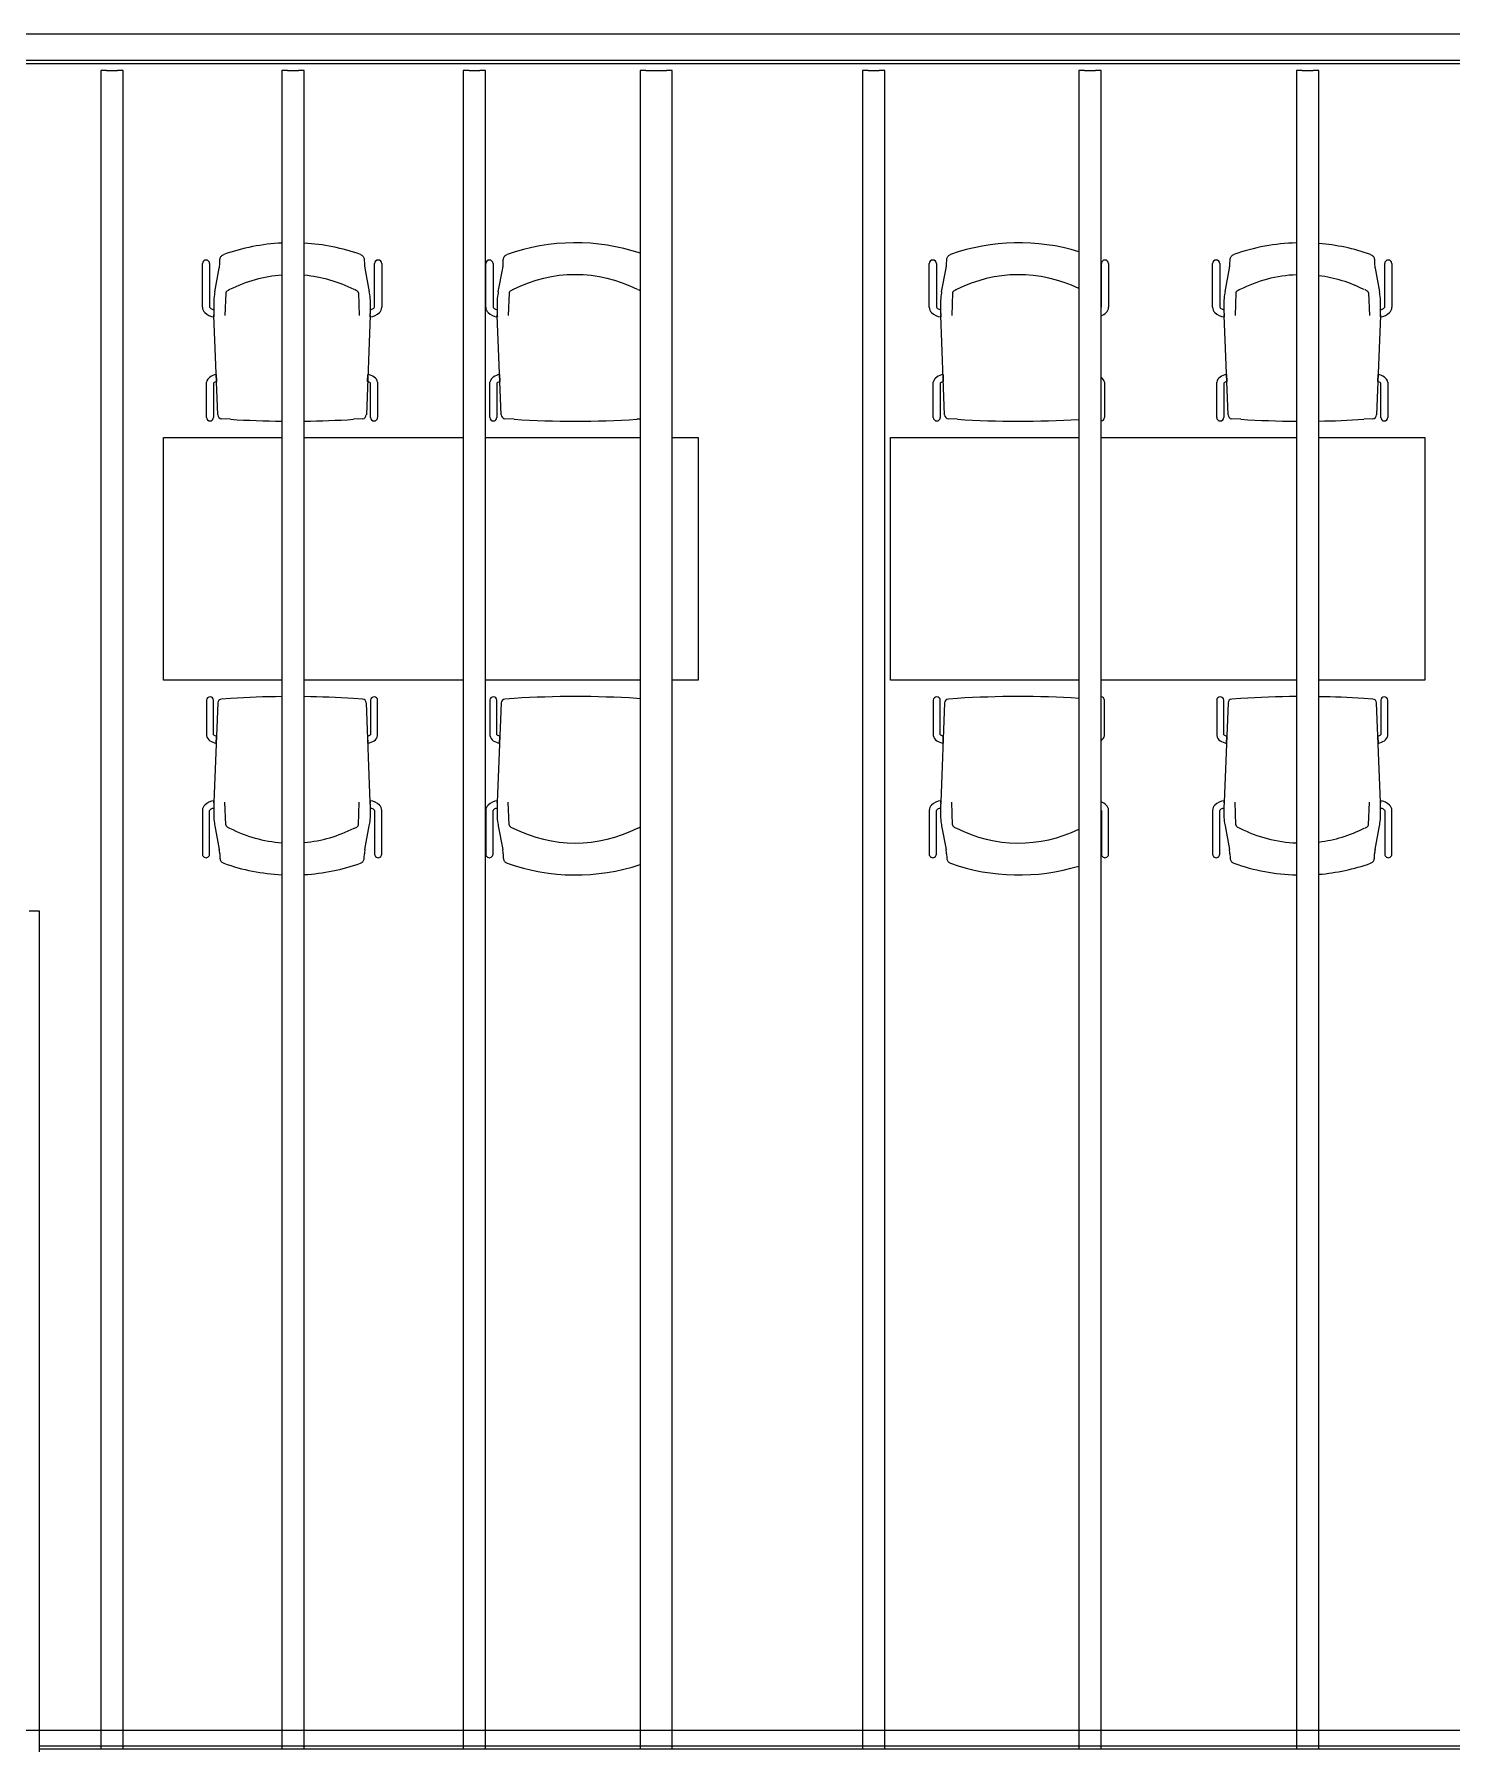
# Model space of a CAD drawing. Header units: inches. Extents: x -3 to 209, y -384 to 20.
# Drawn here: x 168.42 to 172.86, y -264.9 to -259.52 of the extents above; entities that cross this region are included whole.
import ezdxf

# ---------------------------------------------------------------- set-up
doc = ezdxf.new("R2010")
doc.units = ezdxf.units.IN
doc.header["$MEASUREMENT"] = 0
for name, color, linetype, lineweight in [('A-FLOR', 253, 'Continuous', 9), ('I-FURN', 253, 'Continuous', 9), ('I-FURN-PNLS', 253, 'Continuous', 9), ('S-BEAM', 253, 'Continuous', 13), ('S-GRID', 253, 'Continuous', 9)]:
    doc.layers.add(name, color=color, linetype=linetype, lineweight=lineweight)
doc.layers.add('NFF-FURN', color=253, linetype='Continuous')

# ---------------------------------------------------------------- blocks, each defined once
blk = doc.blocks.new('20170303 - Modelo Est RT 16 Arpro CENTRAL_rvt-1-Borde De Placa SobreCubierta')
at = {"layer": 'A-FLOR', "linetype": 'ByBlock', "lineweight": -2}
for p, q in [((7.1398, 9.1657), (7.1073, 9.1657)), ((7.1398, 6.5452), (7.1398, 9.1657))]:
    blk.add_line(p, q, dxfattribs=at)
at = {"layer": 'S-BEAM', "linetype": 'ByBlock', "lineweight": -2}
for p, q in [((23.0817, 11.9171), (3.9899, 11.9171)), ((23.0817, 11.8349), (3.9899, 11.8349)), ((3.9899, 11.826), (23.0817, 11.826)), ((7.3324, 11.8031), (7.3324, 6.535)), ((7.3502, 11.804), (7.3846, 11.804)), ((7.4024, 6.535), (7.4024, 11.8031)), ((7.9, 11.8031), (7.9, 6.535)), ((7.9178, 11.804), (7.9522, 11.804)), ((7.97, 6.535), (7.97, 11.8031)), ((8.4692, 11.8031), (8.4692, 6.535)), ((8.487, 11.804), (8.5214, 11.804)), ((8.5392, 6.535), (8.5392, 11.8031)), ((9.0242, 11.8031), (9.0242, 6.535)), ((9.042, 11.804), (9.1064, 11.804)), ((9.1242, 6.535), (9.1242, 11.8031)), ((9.7219, 11.8031), (9.7219, 6.535)), ((9.7397, 11.804), (9.7741, 11.804)), ((9.7919, 6.535), (9.7919, 11.8031)), ((10.3999, 11.8031), (10.3999, 6.535)), ((10.4177, 11.804), (10.4521, 11.804)), ((10.4699, 6.535), (10.4699, 11.8031)), ((11.0828, 11.8031), (11.0828, 6.535)), ((11.1006, 11.804), (11.135, 11.804)), ((11.1528, 6.535), (11.1528, 11.8031)), ((20.6206, 6.5452), (7.1394, 6.5452)), ((7.1394, 6.5274), (7.1394, 6.5452)), ((7.3487, 6.5363), (7.1394, 6.5363)), ((7.3846, 6.5359), (7.3502, 6.5359)), ((7.9163, 6.5363), (7.3861, 6.5363)), ((7.9522, 6.5359), (7.9178, 6.5359)), ((8.4855, 6.5363), (7.9537, 6.5363)), ((8.5214, 6.5359), (8.487, 6.5359)), ((9.0405, 6.5363), (8.5229, 6.5363)), ((9.1064, 6.5359), (9.042, 6.5359)), ((9.7383, 6.5363), (9.1078, 6.5363)), ((9.7741, 6.5359), (9.7397, 6.5359)), ((10.4162, 6.5363), (9.7756, 6.5363)), ((10.4521, 6.5359), (10.4177, 6.5359)), ((11.0992, 6.5363), (10.4536, 6.5363)), ((11.135, 6.5359), (11.1006, 6.5359)), ((11.7803, 6.5363), (11.1365, 6.5363))]:
    blk.add_line(p, q, dxfattribs=at)
for centre, start_param, end_param in [((7.3502, 11.8031), 1.570796, 3.141593), ((7.3846, 11.8031), 0, 1.570796), ((7.9178, 11.8031), 1.570796, 3.141593), ((7.9522, 11.8031), 0, 1.570796), ((8.487, 11.8031), 1.570796, 3.141593), ((8.5214, 11.8031), 0, 1.570796), ((9.042, 11.8031), 1.570796, 3.141593), ((9.1064, 11.8031), 0, 1.570796), ((9.7397, 11.8031), 1.570796, 3.141593), ((9.7741, 11.8031), 0, 1.570796), ((10.4177, 11.8031), 1.570796, 3.141593), ((10.4521, 11.8031), 0, 1.570796), ((11.1006, 11.8031), 1.570796, 3.141593), ((11.135, 11.8031), 0, 1.570796), ((7.3502, 6.535), 1.570796, 1.994066), ((7.3846, 6.535), 1.147527, 1.570796), ((7.9178, 6.535), 1.570796, 1.994066), ((7.9522, 6.535), 1.147527, 1.570796), ((8.487, 6.535), 1.570796, 1.994066), ((8.5214, 6.535), 1.147527, 1.570796), ((9.042, 6.535), 1.570796, 1.994066), ((9.1064, 6.535), 1.147527, 1.570796), ((9.7397, 6.535), 1.570796, 1.994066), ((9.7741, 6.535), 1.147527, 1.570796), ((10.4177, 6.535), 1.570796, 1.994066), ((10.4521, 6.535), 1.147527, 1.570796), ((11.1006, 6.535), 1.570796, 1.994066), ((11.135, 6.535), 1.147527, 1.570796)]:
    blk.add_ellipse(centre, major_axis=(0.0178, 0), ratio=0.049437, start_param=start_param, end_param=end_param, dxfattribs=at)
blk = doc.blocks.new('Haworth_Planes-Collaborative_Table-Rectangular - 30_ x 66_-V57-Borde De Placa SobreCubierta')
at = {"layer": 'I-FURN-PNLS', "linetype": 'ByBlock', "lineweight": -2}
for p, q in [((-0.8382, 0.381), (-0.5057, 0.381)), ((-0.8382, -0.381), (-0.8382, 0.381)), ((-0.4357, 0.381), (0.1772, 0.381)), ((0.2472, 0.381), (0.8382, 0.381)), ((0.8382, 0.381), (0.8382, -0.381)), ((-0.5057, -0.381), (-0.8382, -0.381)), ((0.1772, -0.381), (-0.436, -0.381)), ((0.8382, -0.381), (0.2469, -0.381))]:
    blk.add_line(p, q, dxfattribs=at)
blk = doc.blocks.new('Haworth_Chair_Very-Perforated Side and Seminar - Arms-V58-Borde De Placa SobreCubierta')
at = {"layer": 'I-FURN', "linetype": 'ByBlock', "lineweight": -2}
for p, q in [((-0.2813, 0.2394), (-0.2813, 0.1024)), ((-0.2587, 0.1025), (-0.2587, 0.2394)), ((-0.2284, 0.2247), (-0.2422, 0.1511)), ((-0.2265, 0.2515), (-0.2268, 0.2388)), ((0.2268, 0.2388), (0.2265, 0.2515)), ((0.2422, 0.1511), (0.2284, 0.2247)), ((0.2587, 0.2394), (0.2587, 0.1025)), ((0.2813, 0.1024), (0.2813, 0.2394)), ((-0.2082, 0.1476), (-0.2107, 0.0762)), ((0.2082, 0.1476), (0.2107, 0.0762)), ((-0.2452, 0.0762), (-0.2453, 0.0787)), ((-0.2453, 0.0787), (-0.2452, 0.0762)), ((-0.2451, 0.0723), (-0.2452, 0.0762)), ((-0.2452, 0.0762), (-0.2329, -0.2351)), ((0.2329, -0.2351), (0.2452, 0.0762)), ((0.2452, 0.0762), (0.2451, 0.0723)), ((0.2453, 0.0787), (0.2452, 0.0762)), ((0.2452, 0.0762), (0.2453, 0.0787)), ((-0.2684, -0.1329), (-0.2684, -0.2432)), ((-0.2464, -0.2432), (-0.2464, -0.1353)), ((-0.237, -0.1307), (-0.2379, -0.1081)), ((0.2379, -0.1081), (0.237, -0.1307)), ((0.2464, -0.1353), (0.2464, -0.2432)), ((0.2684, -0.2432), (0.2684, -0.1329)), ((-0.2211, -0.2472), (-0.1928, -0.2491)), ((0.1928, -0.2491), (0.2211, -0.2472))]:
    blk.add_line(p, q, dxfattribs=at)
for centre, radius, start, end in [((0, -0.3398), 0.6447, 94.6164, 109.4306), ((0, -0.3398), 0.6447, 70.5694, 88.3836), ((-0.27, 0.2394), 0.0113, 360, 180), ((-0.3182, 0.2416), 0.0914, 349.3577, 358.2769), ((0.3182, 0.2416), 0.0914, 181.7231, 190.6423), ((0.27, 0.2394), 0.0113, 360, 180), ((0.0006, -0.225), 0.4297, 97.0369, 117.0332), ((0.0006, -0.225), 0.4297, 62.9668, 87.6595), ((0.378, 0.1033), 0.6238, 178.604, 182.266), ((-0.1104, 0.1192), 0.1352, 170.258, 180.2828), ((-0.0425, 0.1136), 0.2032, 169.3577, 171.9368), ((-0.2011, 0.1472), 0.0071, 123.4353, 176.5647), ((-0.1799, 0.115), 0.0456, 110.6312, 123.4353), ((0.1799, 0.115), 0.0456, 56.5647, 69.3688), ((0.2011, 0.1472), 0.0071, 3.4353, 56.5647), ((0.0425, 0.1136), 0.2032, 8.0632, 10.6423), ((0.1104, 0.1192), 0.1352, 359.7172, 9.742), ((-0.378, 0.1033), 0.6238, 357.734, 1.396), ((-0.258, 0.1024), 0.0233, 180, 226), ((-0.2407, 0.1203), 0.0482, 226, 264.7936), ((-0.2497, 0.1077), 0.0104, 210.1474, 239.8526), ((-0.2405, 0.1236), 0.0287, 239.8526, 259.4599), ((0.378, 0.1033), 0.6238, 180.7316, 182.266), ((0.2407, 0.1203), 0.0482, 275.2064, 314), ((-0.378, 0.1033), 0.6238, 357.734, 359.2684), ((0.2405, 0.1236), 0.0287, 280.5401, 300.1474), ((0.2497, 0.1077), 0.0104, 300.1474, 329.8526), ((0.258, 0.1024), 0.0233, 314, 360), ((-0.2441, -0.137), 0.0247, 123.6934, 170.3066), ((-0.2256, -0.1648), 0.058, 102.3066, 123.6934), ((-0.2293, -0.1585), 0.0289, 105.5905, 126.4095), ((0.2293, -0.1585), 0.0289, 53.5905, 74.4095), ((0.2256, -0.1648), 0.058, 56.3066, 77.6934), ((0.2441, -0.137), 0.0247, 9.6934, 56.3066), ((-0.2574, -0.2432), 0.011, 180, 360), ((-0.2202, -0.2346), 0.0127, 182.266, 265.9271), ((0, 2.8583), 3.1134, 266.4497, 269.0456), ((0, 2.8583), 3.1134, 270.3347, 273.5503), ((0.2202, -0.2346), 0.0127, 274.0729, 357.734), ((0.2574, -0.2432), 0.011, 180, 360)]:
    blk.add_arc(centre, radius, start, end, dxfattribs=at)
for points in [[(-0.2259, 0.2554), (-0.2261, 0.2548), (-0.2263, 0.2534), (-0.2264, 0.2521), (-0.2265, 0.2515)], [(-0.2145, 0.2681), (-0.2159, 0.2676), (-0.2185, 0.2662), (-0.2219, 0.2632), (-0.2245, 0.2596), (-0.2255, 0.2569), (-0.2259, 0.2554)], [(0.2259, 0.2554), (0.2255, 0.2569), (0.2245, 0.2596), (0.2219, 0.2632), (0.2185, 0.2662), (0.2159, 0.2676), (0.2145, 0.2681)], [(0.2265, 0.2515), (0.2264, 0.2521), (0.2263, 0.2534), (0.2261, 0.2548), (0.2259, 0.2554)]]:
    blk.add_open_spline(points, degree=3, dxfattribs=at)
blk = doc.blocks.new('Haworth_Chair_Very-Perforated Side and Seminar - Arms-V59-Borde De Placa SobreCubierta')
at = {"layer": 'I-FURN', "linetype": 'ByBlock', "lineweight": -2}
for p, q in [((-0.2813, 0.2394), (-0.2813, 0.1024)), ((-0.2587, 0.1025), (-0.2587, 0.2394)), ((0.2268, 0.2388), (0.2265, 0.2515)), ((0.2422, 0.1511), (0.2284, 0.2247)), ((0.2587, 0.2394), (0.2587, 0.1025)), ((0.2813, 0.1024), (0.2813, 0.2394)), ((0.2082, 0.1476), (0.2107, 0.0762)), ((0.2329, -0.2351), (0.2452, 0.0762)), ((0.2452, 0.0762), (0.2451, 0.0723)), ((0.2453, 0.0787), (0.2452, 0.0762)), ((0.2452, 0.0762), (0.2453, 0.0787)), ((-0.2684, -0.1329), (-0.2684, -0.2432)), ((0.2379, -0.1081), (0.237, -0.1307)), ((0.2464, -0.1353), (0.2464, -0.2432)), ((0.2684, -0.2432), (0.2684, -0.1329)), ((0.1928, -0.2491), (0.2211, -0.2472))]:
    blk.add_line(p, q, dxfattribs=at)
for centre, radius, start, end in [((0, -0.3398), 0.6447, 70.5694, 106.9805), ((-0.27, 0.2394), 0.0113, 360, 180), ((0.3182, 0.2416), 0.0914, 181.7231, 190.6423), ((0.27, 0.2394), 0.0113, 360, 180), ((0.0006, -0.225), 0.4297, 62.9668, 116.0686), ((0.1799, 0.115), 0.0456, 56.5647, 69.3688), ((0.2011, 0.1472), 0.0071, 3.4353, 56.5647), ((0.0425, 0.1136), 0.2032, 8.0632, 10.6423), ((0.1104, 0.1192), 0.1352, 359.7172, 9.742), ((-0.378, 0.1033), 0.6238, 357.734, 1.396), ((-0.258, 0.1024), 0.0233, 180, 226), ((-0.2407, 0.1203), 0.0482, 226, 248.9594), ((0.2407, 0.1203), 0.0482, 275.2064, 314), ((-0.378, 0.1033), 0.6238, 357.734, 359.2684), ((0.2405, 0.1236), 0.0287, 280.5401, 300.1474), ((0.2497, 0.1077), 0.0104, 300.1474, 329.8526), ((0.258, 0.1024), 0.0233, 314, 360), ((-0.2441, -0.137), 0.0247, 124.1531, 170.3066), ((0.2293, -0.1585), 0.0289, 53.5905, 74.4095), ((0.2256, -0.1648), 0.058, 56.3066, 77.6934), ((0.2441, -0.137), 0.0247, 9.6934, 56.3066), ((-0.2574, -0.2432), 0.011, 180, 267.2948), ((0, 2.8583), 3.1134, 266.5394, 273.5503), ((0.2202, -0.2346), 0.0127, 274.0729, 357.734), ((0.2574, -0.2432), 0.011, 180, 360)]:
    blk.add_arc(centre, radius, start, end, dxfattribs=at)
for points in [[(0.2259, 0.2554), (0.2255, 0.2569), (0.2245, 0.2596), (0.2219, 0.2632), (0.2185, 0.2662), (0.2159, 0.2676), (0.2145, 0.2681)], [(0.2265, 0.2515), (0.2264, 0.2521), (0.2263, 0.2534), (0.2261, 0.2548), (0.2259, 0.2554)]]:
    blk.add_open_spline(points, degree=3, dxfattribs=at)
blk = doc.blocks.new('Haworth_Chair_Very-Perforated Side and Seminar - Arms-V60-Borde De Placa SobreCubierta')
at = {"layer": 'I-FURN', "linetype": 'ByBlock', "lineweight": -2}
for p, q in [((-0.2684, 0.1329), (-0.2684, 0.2432)), ((-0.2464, 0.2432), (-0.2464, 0.1353)), ((-0.2452, -0.0762), (-0.2329, 0.2351)), ((-0.2211, 0.2472), (-0.1928, 0.2491)), ((0.1928, 0.2491), (0.2211, 0.2472)), ((0.2329, 0.2351), (0.2452, -0.0762)), ((0.2464, 0.1353), (0.2464, 0.2432)), ((0.2684, 0.2432), (0.2684, 0.1329)), ((-0.237, 0.1307), (-0.2379, 0.1081)), ((0.2379, 0.1081), (0.237, 0.1307)), ((-0.2813, -0.2394), (-0.2813, -0.1024)), ((-0.2587, -0.1025), (-0.2587, -0.2394)), ((-0.2452, -0.0762), (-0.2453, -0.0787)), ((-0.2453, -0.0787), (-0.2452, -0.0762)), ((-0.2451, -0.0723), (-0.2452, -0.0762)), ((-0.2082, -0.1476), (-0.2107, -0.0762)), ((0.2082, -0.1476), (0.2107, -0.0762)), ((0.2452, -0.0762), (0.2451, -0.0723)), ((0.2453, -0.0787), (0.2452, -0.0762)), ((0.2452, -0.0762), (0.2453, -0.0787)), ((0.2587, -0.2394), (0.2587, -0.1025)), ((0.2813, -0.1024), (0.2813, -0.2394)), ((-0.2284, -0.2247), (-0.2422, -0.1511)), ((0.2422, -0.1511), (0.2284, -0.2247)), ((-0.2265, -0.2515), (-0.2268, -0.2388)), ((0.2268, -0.2388), (0.2265, -0.2515))]:
    blk.add_line(p, q, dxfattribs=at)
for centre, radius, start, end in [((-0.2574, 0.2432), 0.011, 0, 180), ((-0.2202, 0.2346), 0.0127, 94.0729, 177.734), ((0, -2.8583), 3.1134, 90.9544, 93.5503), ((0, -2.8583), 3.1134, 86.4497, 89.6704), ((0.2202, 0.2346), 0.0127, 2.266, 85.9271), ((0.2574, 0.2432), 0.011, 0, 180), ((-0.2441, 0.137), 0.0247, 189.6934, 236.3066), ((-0.2256, 0.1648), 0.058, 236.3066, 257.6934), ((-0.2293, 0.1585), 0.0289, 233.5905, 254.4095), ((0.2293, 0.1585), 0.0289, 285.5905, 306.4095), ((0.2256, 0.1648), 0.058, 282.3066, 303.6934), ((0.2441, 0.137), 0.0247, 303.6934, 350.3066), ((-0.258, -0.1024), 0.0233, 134, 180), ((-0.2407, -0.1203), 0.0482, 95.2064, 134), ((-0.2497, -0.1077), 0.0104, 120.1474, 149.8526), ((-0.2405, -0.1236), 0.0287, 100.5401, 120.1474), ((0.378, -0.1033), 0.6238, 177.734, 179.2684), ((0.378, -0.1033), 0.6238, 177.734, 181.396), ((0.2407, -0.1203), 0.0482, 46, 84.7936), ((-0.378, -0.1033), 0.6238, 0.7316, 2.266), ((-0.378, -0.1033), 0.6238, 358.604, 2.266), ((0.2405, -0.1236), 0.0287, 59.8526, 79.4599), ((0.2497, -0.1077), 0.0104, 30.1474, 59.8526), ((0.258, -0.1024), 0.0233, 0, 46), ((-0.1104, -0.1192), 0.1352, 179.7172, 189.742), ((-0.0425, -0.1136), 0.2032, 188.0632, 190.6423), ((-0.2011, -0.1472), 0.0071, 183.4353, 236.5647), ((-0.1799, -0.115), 0.0456, 236.5647, 249.3688), ((0.0006, 0.225), 0.4297, 242.9668, 262.9631), ((0.0006, 0.225), 0.4297, 272.3193, 297.0332), ((0.1799, -0.115), 0.0456, 290.6312, 303.4353), ((0.2011, -0.1472), 0.0071, 303.4353, 356.5647), ((0.0425, -0.1136), 0.2032, 349.3577, 351.9368), ((0.1104, -0.1192), 0.1352, 350.258, 0.2828), ((-0.27, -0.2394), 0.0113, 180, 0), ((-0.3182, -0.2416), 0.0914, 1.7231, 10.6423), ((0, 0.3398), 0.6447, 250.5694, 265.3836), ((0, 0.3398), 0.6447, 271.6044, 289.4306), ((0.3182, -0.2416), 0.0914, 169.3577, 178.2769), ((0.27, -0.2394), 0.0113, 180, 0)]:
    blk.add_arc(centre, radius, start, end, dxfattribs=at)
for points in [[(-0.2259, -0.2554), (-0.2261, -0.2548), (-0.2263, -0.2534), (-0.2264, -0.2521), (-0.2265, -0.2515)], [(-0.2145, -0.2681), (-0.2159, -0.2676), (-0.2185, -0.2662), (-0.2219, -0.2632), (-0.2245, -0.2596), (-0.2255, -0.2569), (-0.2259, -0.2554)], [(0.2259, -0.2554), (0.2255, -0.2569), (0.2245, -0.2596), (0.2219, -0.2632), (0.2185, -0.2662), (0.2159, -0.2676), (0.2145, -0.2681)], [(0.2265, -0.2515), (0.2264, -0.2521), (0.2263, -0.2534), (0.2261, -0.2548), (0.2259, -0.2554)]]:
    blk.add_open_spline(points, degree=3, dxfattribs=at)
blk = doc.blocks.new('Haworth_Chair_Very-Perforated Side and Seminar - Arms-V61-Borde De Placa SobreCubierta')
at = {"layer": 'I-FURN', "linetype": 'ByBlock', "lineweight": -2}
for p, q in [((-0.2684, 0.1329), (-0.2684, 0.2432)), ((0.1928, 0.2491), (0.2211, 0.2472)), ((0.2329, 0.2351), (0.2452, -0.0762)), ((0.2464, 0.1353), (0.2464, 0.2432)), ((0.2684, 0.2432), (0.2684, 0.1329)), ((0.2379, 0.1081), (0.237, 0.1307)), ((-0.2813, -0.2394), (-0.2813, -0.1024)), ((-0.2587, -0.1025), (-0.2587, -0.2394)), ((0.2082, -0.1476), (0.2107, -0.0762)), ((0.2452, -0.0762), (0.2451, -0.0723)), ((0.2453, -0.0787), (0.2452, -0.0762)), ((0.2452, -0.0762), (0.2453, -0.0787)), ((0.2587, -0.2394), (0.2587, -0.1025)), ((0.2813, -0.1024), (0.2813, -0.2394)), ((0.2422, -0.1511), (0.2284, -0.2247)), ((0.2268, -0.2388), (0.2265, -0.2515))]:
    blk.add_line(p, q, dxfattribs=at)
for centre, radius, start, end in [((-0.2574, 0.2432), 0.011, 92.7052, 180), ((0, -2.8583), 3.1134, 86.4497, 93.4655), ((0.2202, 0.2346), 0.0127, 2.266, 85.9271), ((0.2574, 0.2432), 0.011, 0, 180), ((-0.2441, 0.137), 0.0247, 189.6934, 235.8469), ((0.2293, 0.1585), 0.0289, 285.5905, 306.4095), ((0.2256, 0.1648), 0.058, 282.3066, 303.6934), ((0.2441, 0.137), 0.0247, 303.6934, 350.3066), ((-0.258, -0.1024), 0.0233, 134, 180), ((-0.2407, -0.1203), 0.0482, 111.0406, 134), ((0.2407, -0.1203), 0.0482, 46, 84.7936), ((-0.378, -0.1033), 0.6238, 0.7316, 2.266), ((-0.378, -0.1033), 0.6238, 358.604, 2.266), ((0.2405, -0.1236), 0.0287, 59.8526, 79.4599), ((0.2497, -0.1077), 0.0104, 30.1474, 59.8526), ((0.258, -0.1024), 0.0233, 0, 46), ((0.0006, 0.225), 0.4297, 243.907, 297.0332), ((0.1799, -0.115), 0.0456, 290.6312, 303.4353), ((0.2011, -0.1472), 0.0071, 303.4353, 356.5647), ((0.0425, -0.1136), 0.2032, 349.3577, 351.9368), ((0.1104, -0.1192), 0.1352, 350.258, 0.2828), ((-0.27, -0.2394), 0.0113, 180, 0), ((0, 0.3398), 0.6447, 253.0064, 289.4306), ((0.3182, -0.2416), 0.0914, 169.3577, 178.2769), ((0.27, -0.2394), 0.0113, 180, 0)]:
    blk.add_arc(centre, radius, start, end, dxfattribs=at)
for points in [[(0.2259, -0.2554), (0.2255, -0.2569), (0.2245, -0.2596), (0.2219, -0.2632), (0.2185, -0.2662), (0.2159, -0.2676), (0.2145, -0.2681)], [(0.2265, -0.2515), (0.2264, -0.2521), (0.2263, -0.2534), (0.2261, -0.2548), (0.2259, -0.2554)]]:
    blk.add_open_spline(points, degree=3, dxfattribs=at)
blk = doc.blocks.new('Haworth_Planes-Collaborative_Table-Rectangular - 30_ x 66_-V62-Borde De Placa SobreCubierta')
at = {"layer": 'I-FURN-PNLS', "linetype": 'ByBlock', "lineweight": -2}
for p, q in [((-0.8382, 0.381), (-0.757, 0.381)), ((-0.8382, -0.381), (-0.8382, 0.381)), ((-0.657, 0.381), (-0.1721, 0.381)), ((-0.1021, 0.381), (0.3971, 0.381)), ((0.4671, 0.381), (0.8382, 0.381)), ((0.8382, 0.381), (0.8382, -0.381)), ((-0.757, -0.381), (-0.8382, -0.381)), ((-0.1721, -0.381), (-0.6573, -0.381)), ((0.3971, -0.381), (-0.1024, -0.381)), ((0.8382, -0.381), (0.4668, -0.381))]:
    blk.add_line(p, q, dxfattribs=at)
blk = doc.blocks.new('Haworth_Chair_Very-Perforated Side and Seminar - Arms-V63-Borde De Placa SobreCubierta')
at = {"layer": 'I-FURN', "linetype": 'ByBlock', "lineweight": -2}
for p, q in [((0.2268, 0.2388), (0.2265, 0.2515)), ((0.2422, 0.1511), (0.2284, 0.2247)), ((0.2587, 0.2394), (0.2587, 0.1025)), ((0.2813, 0.1024), (0.2813, 0.2394)), ((0.2082, 0.1476), (0.2107, 0.0762)), ((0.2329, -0.2351), (0.2452, 0.0762)), ((0.2452, 0.0762), (0.2451, 0.0723)), ((0.2453, 0.0787), (0.2452, 0.0762)), ((0.2452, 0.0762), (0.2453, 0.0787)), ((0.2379, -0.1081), (0.237, -0.1307)), ((0.2464, -0.1353), (0.2464, -0.2432)), ((0.2684, -0.2432), (0.2684, -0.1329)), ((-0.2032, -0.2484), (-0.1928, -0.2491)), ((0.1928, -0.2491), (0.2211, -0.2472))]:
    blk.add_line(p, q, dxfattribs=at)
for centre, radius, start, end in [((0, -0.3398), 0.6447, 70.5694, 108.3886), ((0.3182, 0.2416), 0.0914, 181.7231, 190.6423), ((0.27, 0.2394), 0.0113, 360, 180), ((0.0006, -0.225), 0.4297, 62.9668, 117.0332), ((-0.1799, 0.115), 0.0456, 110.6312, 120.7873), ((0.1799, 0.115), 0.0456, 56.5647, 69.3688), ((0.2011, 0.1472), 0.0071, 3.4353, 56.5647), ((0.0425, 0.1136), 0.2032, 8.0632, 10.6423), ((0.1104, 0.1192), 0.1352, 359.7172, 9.742), ((-0.378, 0.1033), 0.6238, 357.734, 1.396), ((0.2407, 0.1203), 0.0482, 275.2064, 314), ((-0.378, 0.1033), 0.6238, 357.734, 359.2684), ((0.2405, 0.1236), 0.0287, 280.5401, 300.1474), ((0.2497, 0.1077), 0.0104, 300.1474, 329.8526), ((0.258, 0.1024), 0.0233, 314, 360), ((0.2293, -0.1585), 0.0289, 53.5905, 74.4095), ((0.2256, -0.1648), 0.058, 56.3066, 77.6934), ((0.2441, -0.137), 0.0247, 9.6934, 56.3066), ((0, 2.8583), 3.1134, 266.4497, 273.5503), ((0.2202, -0.2346), 0.0127, 274.0729, 357.734), ((0.2574, -0.2432), 0.011, 180, 360)]:
    blk.add_arc(centre, radius, start, end, dxfattribs=at)
for points in [[(0.2259, 0.2554), (0.2255, 0.2569), (0.2245, 0.2596), (0.2219, 0.2632), (0.2185, 0.2662), (0.2159, 0.2676), (0.2145, 0.2681)], [(0.2265, 0.2515), (0.2264, 0.2521), (0.2263, 0.2534), (0.2261, 0.2548), (0.2259, 0.2554)]]:
    blk.add_open_spline(points, degree=3, dxfattribs=at)
blk = doc.blocks.new('Haworth_Chair_Very-Perforated Side and Seminar - Arms-V64-Borde De Placa SobreCubierta')
at = {"layer": 'I-FURN', "linetype": 'ByBlock', "lineweight": -2}
for p, q in [((-0.2813, 0.2394), (-0.2813, 0.1024)), ((-0.2587, 0.1025), (-0.2587, 0.2394)), ((-0.2284, 0.2247), (-0.2422, 0.1511)), ((-0.2265, 0.2515), (-0.2268, 0.2388)), ((0.2268, 0.2388), (0.2265, 0.2515)), ((0.2422, 0.1511), (0.2284, 0.2247)), ((0.2587, 0.2394), (0.2587, 0.1025)), ((0.2813, 0.1024), (0.2813, 0.2394)), ((-0.2082, 0.1476), (-0.2107, 0.0762)), ((0.2082, 0.1476), (0.2107, 0.0762)), ((-0.2452, 0.0762), (-0.2453, 0.0787)), ((-0.2453, 0.0787), (-0.2452, 0.0762)), ((-0.2451, 0.0723), (-0.2452, 0.0762)), ((-0.2452, 0.0762), (-0.2329, -0.2351)), ((0.2329, -0.2351), (0.2452, 0.0762)), ((0.2452, 0.0762), (0.2451, 0.0723)), ((0.2453, 0.0787), (0.2452, 0.0762)), ((0.2452, 0.0762), (0.2453, 0.0787)), ((-0.2684, -0.1329), (-0.2684, -0.2432)), ((-0.2464, -0.2432), (-0.2464, -0.1353)), ((-0.237, -0.1307), (-0.2379, -0.1081)), ((0.2379, -0.1081), (0.237, -0.1307)), ((0.2464, -0.1353), (0.2464, -0.2432)), ((0.2684, -0.2432), (0.2684, -0.1329)), ((-0.2211, -0.2472), (-0.1928, -0.2491)), ((0.1928, -0.2491), (0.2211, -0.2472))]:
    blk.add_line(p, q, dxfattribs=at)
for centre, radius, start, end in [((0, -0.3398), 0.6447, 93.3815, 109.4306), ((0, -0.3398), 0.6447, 70.5694, 87.1554), ((-0.27, 0.2394), 0.0113, 360, 180), ((-0.3182, 0.2416), 0.0914, 349.3577, 358.2769), ((0.3182, 0.2416), 0.0914, 181.7231, 190.6423), ((0.27, 0.2394), 0.0113, 360, 180), ((0.0006, -0.225), 0.4297, 95.1638, 117.0332), ((0.0006, -0.225), 0.4297, 62.9668, 85.8154), ((0.378, 0.1033), 0.6238, 178.604, 182.266), ((-0.1104, 0.1192), 0.1352, 170.258, 180.2828), ((-0.0425, 0.1136), 0.2032, 169.3577, 171.9368), ((-0.2011, 0.1472), 0.0071, 123.4353, 176.5647), ((-0.1799, 0.115), 0.0456, 110.6312, 123.4353), ((0.1799, 0.115), 0.0456, 56.5647, 69.3688), ((0.2011, 0.1472), 0.0071, 3.4353, 56.5647), ((0.0425, 0.1136), 0.2032, 8.0632, 10.6423), ((0.1104, 0.1192), 0.1352, 359.7172, 9.742), ((-0.378, 0.1033), 0.6238, 357.734, 1.396), ((-0.258, 0.1024), 0.0233, 180, 226), ((-0.2407, 0.1203), 0.0482, 226, 264.7936), ((-0.2497, 0.1077), 0.0104, 210.1474, 239.8526), ((-0.2405, 0.1236), 0.0287, 239.8526, 259.4599), ((0.378, 0.1033), 0.6238, 180.7316, 182.266), ((0.2407, 0.1203), 0.0482, 275.2064, 314), ((-0.378, 0.1033), 0.6238, 357.734, 359.2684), ((0.2405, 0.1236), 0.0287, 280.5401, 300.1474), ((0.2497, 0.1077), 0.0104, 300.1474, 329.8526), ((0.258, 0.1024), 0.0233, 314, 360), ((-0.2441, -0.137), 0.0247, 123.6934, 170.3066), ((-0.2256, -0.1648), 0.058, 102.3066, 123.6934), ((-0.2293, -0.1585), 0.0289, 105.5905, 126.4095), ((0.2293, -0.1585), 0.0289, 53.5905, 74.4095), ((0.2256, -0.1648), 0.058, 56.3066, 77.6934), ((0.2441, -0.137), 0.0247, 9.6934, 56.3066), ((-0.2574, -0.2432), 0.011, 180, 360), ((-0.2202, -0.2346), 0.0127, 182.266, 265.9271), ((0, 2.8583), 3.1134, 266.4497, 269.2999), ((0, 2.8583), 3.1134, 270.5889, 273.5503), ((0.2202, -0.2346), 0.0127, 274.0729, 357.734), ((0.2574, -0.2432), 0.011, 180, 360)]:
    blk.add_arc(centre, radius, start, end, dxfattribs=at)
for points in [[(-0.2259, 0.2554), (-0.2261, 0.2548), (-0.2263, 0.2534), (-0.2264, 0.2521), (-0.2265, 0.2515)], [(-0.2145, 0.2681), (-0.2159, 0.2676), (-0.2185, 0.2662), (-0.2219, 0.2632), (-0.2245, 0.2596), (-0.2255, 0.2569), (-0.2259, 0.2554)], [(0.2259, 0.2554), (0.2255, 0.2569), (0.2245, 0.2596), (0.2219, 0.2632), (0.2185, 0.2662), (0.2159, 0.2676), (0.2145, 0.2681)], [(0.2265, 0.2515), (0.2264, 0.2521), (0.2263, 0.2534), (0.2261, 0.2548), (0.2259, 0.2554)]]:
    blk.add_open_spline(points, degree=3, dxfattribs=at)
blk = doc.blocks.new('Haworth_Chair_Very-Perforated Side and Seminar - Arms-V65-Borde De Placa SobreCubierta')
at = {"layer": 'I-FURN', "linetype": 'ByBlock', "lineweight": -2}
for p, q in [((-0.2034, 0.2484), (-0.1928, 0.2491)), ((0.1928, 0.2491), (0.2211, 0.2472)), ((0.2329, 0.2351), (0.2452, -0.0762)), ((0.2464, 0.1353), (0.2464, 0.2432)), ((0.2684, 0.2432), (0.2684, 0.1329)), ((0.2379, 0.1081), (0.237, 0.1307)), ((0.2082, -0.1476), (0.2107, -0.0762)), ((0.2452, -0.0762), (0.2451, -0.0723)), ((0.2453, -0.0787), (0.2452, -0.0762)), ((0.2452, -0.0762), (0.2453, -0.0787)), ((0.2587, -0.2394), (0.2587, -0.1025)), ((0.2813, -0.1024), (0.2813, -0.2394)), ((0.2422, -0.1511), (0.2284, -0.2247)), ((0.2268, -0.2388), (0.2265, -0.2515))]:
    blk.add_line(p, q, dxfattribs=at)
for centre, radius, start, end in [((0, -2.8583), 3.1134, 86.4497, 93.5503), ((0.2202, 0.2346), 0.0127, 2.266, 85.9271), ((0.2574, 0.2432), 0.011, 0, 180), ((0.2293, 0.1585), 0.0289, 285.5905, 306.4095), ((0.2256, 0.1648), 0.058, 282.3066, 303.6934), ((0.2441, 0.137), 0.0247, 303.6934, 350.3066), ((0.2407, -0.1203), 0.0482, 46, 84.7936), ((-0.378, -0.1033), 0.6238, 0.7316, 2.266), ((-0.378, -0.1033), 0.6238, 358.604, 2.266), ((0.2405, -0.1236), 0.0287, 59.8526, 79.4599), ((0.2497, -0.1077), 0.0104, 30.1474, 59.8526), ((0.258, -0.1024), 0.0233, 0, 46), ((-0.1799, -0.115), 0.0456, 238.9641, 249.3688), ((0.0006, 0.225), 0.4297, 242.9668, 297.0332), ((0.1799, -0.115), 0.0456, 290.6312, 303.4353), ((0.2011, -0.1472), 0.0071, 303.4353, 356.5647), ((0.0425, -0.1136), 0.2032, 349.3577, 351.9368), ((0.1104, -0.1192), 0.1352, 350.258, 0.2828), ((0, 0.3398), 0.6447, 251.5983, 289.4306), ((0.3182, -0.2416), 0.0914, 169.3577, 178.2769), ((0.27, -0.2394), 0.0113, 180, 0)]:
    blk.add_arc(centre, radius, start, end, dxfattribs=at)
for points in [[(0.2259, -0.2554), (0.2255, -0.2569), (0.2245, -0.2596), (0.2219, -0.2632), (0.2185, -0.2662), (0.2159, -0.2676), (0.2145, -0.2681)], [(0.2265, -0.2515), (0.2264, -0.2521), (0.2263, -0.2534), (0.2261, -0.2548), (0.2259, -0.2554)]]:
    blk.add_open_spline(points, degree=3, dxfattribs=at)
blk = doc.blocks.new('Haworth_Chair_Very-Perforated Side and Seminar - Arms-V66-Borde De Placa SobreCubierta')
at = {"layer": 'I-FURN', "linetype": 'ByBlock', "lineweight": -2}
for p, q in [((-0.2684, 0.1329), (-0.2684, 0.2432)), ((-0.2464, 0.2432), (-0.2464, 0.1353)), ((-0.2452, -0.0762), (-0.2329, 0.2351)), ((-0.2211, 0.2472), (-0.1928, 0.2491)), ((0.1928, 0.2491), (0.2211, 0.2472)), ((0.2329, 0.2351), (0.2452, -0.0762)), ((0.2464, 0.1353), (0.2464, 0.2432)), ((0.2684, 0.2432), (0.2684, 0.1329)), ((-0.237, 0.1307), (-0.2379, 0.1081)), ((0.2379, 0.1081), (0.237, 0.1307)), ((-0.2813, -0.2394), (-0.2813, -0.1024)), ((-0.2587, -0.1025), (-0.2587, -0.2394)), ((-0.2452, -0.0762), (-0.2453, -0.0787)), ((-0.2453, -0.0787), (-0.2452, -0.0762)), ((-0.2451, -0.0723), (-0.2452, -0.0762)), ((-0.2082, -0.1476), (-0.2107, -0.0762)), ((0.2082, -0.1476), (0.2107, -0.0762)), ((0.2452, -0.0762), (0.2451, -0.0723)), ((0.2453, -0.0787), (0.2452, -0.0762)), ((0.2452, -0.0762), (0.2453, -0.0787)), ((0.2587, -0.2394), (0.2587, -0.1025)), ((0.2813, -0.1024), (0.2813, -0.2394)), ((-0.2284, -0.2247), (-0.2422, -0.1511)), ((0.2422, -0.1511), (0.2284, -0.2247)), ((-0.2265, -0.2515), (-0.2268, -0.2388)), ((0.2268, -0.2388), (0.2265, -0.2515))]:
    blk.add_line(p, q, dxfattribs=at)
for centre, radius, start, end in [((-0.2574, 0.2432), 0.011, 0, 180), ((-0.2202, 0.2346), 0.0127, 94.0729, 177.734), ((0, -2.8583), 3.1134, 90.7001, 93.5503), ((0, -2.8583), 3.1134, 86.4497, 89.4161), ((0.2202, 0.2346), 0.0127, 2.266, 85.9271), ((0.2574, 0.2432), 0.011, 0, 180), ((-0.2441, 0.137), 0.0247, 189.6934, 236.3066), ((-0.2256, 0.1648), 0.058, 236.3066, 257.6934), ((-0.2293, 0.1585), 0.0289, 233.5905, 254.4095), ((0.2293, 0.1585), 0.0289, 285.5905, 306.4095), ((0.2256, 0.1648), 0.058, 282.3066, 303.6934), ((0.2441, 0.137), 0.0247, 303.6934, 350.3066), ((-0.258, -0.1024), 0.0233, 134, 180), ((-0.2407, -0.1203), 0.0482, 95.2064, 134), ((-0.2497, -0.1077), 0.0104, 120.1474, 149.8526), ((-0.2405, -0.1236), 0.0287, 100.5401, 120.1474), ((0.378, -0.1033), 0.6238, 177.734, 179.2684), ((0.378, -0.1033), 0.6238, 177.734, 181.396), ((0.2407, -0.1203), 0.0482, 46, 84.7936), ((-0.378, -0.1033), 0.6238, 0.7316, 2.266), ((-0.378, -0.1033), 0.6238, 358.604, 2.266), ((0.2405, -0.1236), 0.0287, 59.8526, 79.4599), ((0.2497, -0.1077), 0.0104, 30.1474, 59.8526), ((0.258, -0.1024), 0.0233, 0, 46), ((-0.1104, -0.1192), 0.1352, 179.7172, 189.742), ((-0.0425, -0.1136), 0.2032, 188.0632, 190.6423), ((-0.2011, -0.1472), 0.0071, 183.4353, 236.5647), ((-0.1799, -0.115), 0.0456, 236.5647, 249.3688), ((0.0006, 0.225), 0.4297, 242.9668, 264.8362), ((0.0006, 0.225), 0.4297, 274.1634, 297.0332), ((0.1799, -0.115), 0.0456, 290.6312, 303.4353), ((0.2011, -0.1472), 0.0071, 303.4353, 356.5647), ((0.0425, -0.1136), 0.2032, 349.3577, 351.9368), ((0.1104, -0.1192), 0.1352, 350.258, 0.2828), ((-0.27, -0.2394), 0.0113, 180, 0), ((-0.3182, -0.2416), 0.0914, 1.7231, 10.6423), ((0, 0.3398), 0.6447, 250.5694, 266.6185), ((0, 0.3398), 0.6447, 272.8326, 289.4306), ((0.3182, -0.2416), 0.0914, 169.3577, 178.2769), ((0.27, -0.2394), 0.0113, 180, 0)]:
    blk.add_arc(centre, radius, start, end, dxfattribs=at)
for points in [[(-0.2259, -0.2554), (-0.2261, -0.2548), (-0.2263, -0.2534), (-0.2264, -0.2521), (-0.2265, -0.2515)], [(-0.2145, -0.2681), (-0.2159, -0.2676), (-0.2185, -0.2662), (-0.2219, -0.2632), (-0.2245, -0.2596), (-0.2255, -0.2569), (-0.2259, -0.2554)], [(0.2259, -0.2554), (0.2255, -0.2569), (0.2245, -0.2596), (0.2219, -0.2632), (0.2185, -0.2662), (0.2159, -0.2676), (0.2145, -0.2681)], [(0.2265, -0.2515), (0.2264, -0.2521), (0.2263, -0.2534), (0.2261, -0.2548), (0.2259, -0.2554)]]:
    blk.add_open_spline(points, degree=3, dxfattribs=at)
blk = doc.blocks.new('CB TEC 23-03-2017')
at = {"layer": 'S-GRID', "linetype": 'ByBlock', "lineweight": -2}
blk.add_line((209.8328, 5573.1708), (294.887, 5573.1708), dxfattribs=at)
at = {"linetype": 'ByBlock', "lineweight": -2}
blk.add_blockref('20170303 - Modelo Est RT 16 Arpro CENTRAL_rvt-1-Borde De Placa SobreCubierta', (253.5039, 5566.5754), dxfattribs=at)
at = {"layer": 'I-FURN', "linetype": 'ByBlock', "lineweight": -2, "rotation": 180}
for name, p in [('Haworth_Chair_Very-Perforated Side and Seminar - Arms-V66-Borde De Placa SobreCubierta', (261.4359, 5577.5335)), ('Haworth_Chair_Very-Perforated Side and Seminar - Arms-V65-Borde De Placa SobreCubierta', (262.3249, 5577.5335)), ('Haworth_Chair_Very-Perforated Side and Seminar - Arms-V61-Borde De Placa SobreCubierta', (263.7159, 5577.5335)), ('Haworth_Chair_Very-Perforated Side and Seminar - Arms-V60-Borde De Placa SobreCubierta', (264.6049, 5577.5335)), ('Haworth_Chair_Very-Perforated Side and Seminar - Arms-V64-Borde De Placa SobreCubierta', (261.4359, 5576.1594)), ('Haworth_Chair_Very-Perforated Side and Seminar - Arms-V63-Borde De Placa SobreCubierta', (262.3249, 5576.1594)), ('Haworth_Chair_Very-Perforated Side and Seminar - Arms-V59-Borde De Placa SobreCubierta', (263.7159, 5576.1594)), ('Haworth_Chair_Very-Perforated Side and Seminar - Arms-V58-Borde De Placa SobreCubierta', (264.6049, 5576.1594))]:
    blk.add_blockref(name, p, dxfattribs=at)
at = {"layer": 'I-FURN-PNLS', "linetype": 'ByBlock', "lineweight": -2, "rotation": 180}
for name, p in [('Haworth_Planes-Collaborative_Table-Rectangular - 30_ x 66_-V62-Borde De Placa SobreCubierta', (261.8711, 5576.8465)), ('Haworth_Planes-Collaborative_Table-Rectangular - 30_ x 66_-V57-Borde De Placa SobreCubierta', (264.1511, 5576.8465))]:
    blk.add_blockref(name, p, dxfattribs=at)

msp = doc.modelspace()

# ---------------------------------------------------------------- block references
at = {"layer": 'NFF-FURN'}
msp.add_blockref('CB TEC 23-03-2017', (-92.2093, -5838.0096), dxfattribs=at)

doc.saveas('drawing.dxf')
